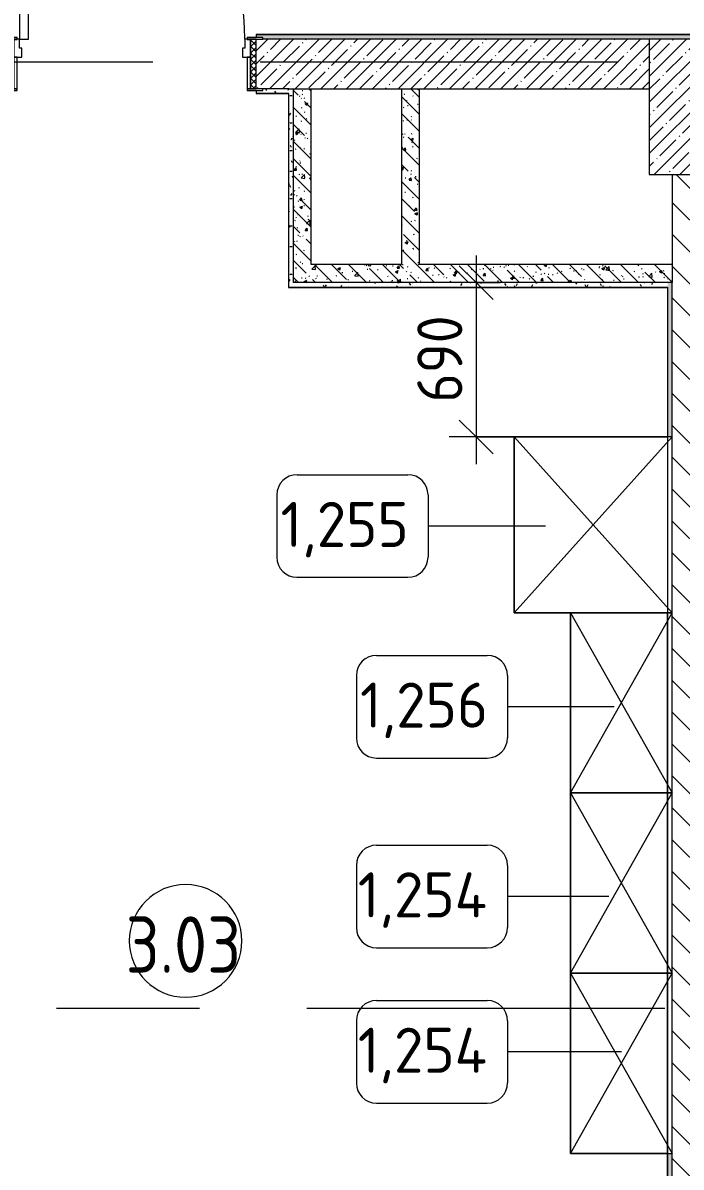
# Model space of a CAD drawing. Header units: millimetres. Extents: x 957 to 217451, y -8553 to 29000.
# Drawn here: x 55923 to 58844, y 2895 to 7973 of the extents above; entities that cross this region are included whole.
import ezdxf

# ---------------------------------------------------------------- set-up
doc = ezdxf.new("R2010")
doc.units = ezdxf.units.MM
doc.linetypes.add('Осевая', pattern=[3175, 635, -476.25, 1587.5, -476.25])
for name, color, linetype, lineweight in [('A-ANNO-DIMS', 7, 'Continuous', 9), ('A-ANNO-DIMS-100', 7, 'Continuous', 9), ('A-AREA-IDEN', 7, 'Continuous', 9), ('A-DOOR', 7, 'Continuous', 9), ('A-DOOR-FRAM-2', 7, 'Continuous', 9), ('A-WALL', 7, 'Continuous', 9), ('I-FURN-IDEN', 7, 'Continuous', 9), ('I-WALL', 7, 'Continuous', 9), ('S-COLS', 7, 'Continuous', 9), ('Оси-2', 7, 'Осевая', 9)]:
    doc.layers.add(name, color=color, linetype=linetype, lineweight=lineweight)
for name, color, linetype, lineweight, true_color in [('A-DOOR-1', 7, 'Continuous', 9, 0xc0c0c0), ('A-DOOR-FRAM-1', 7, 'Continuous', 9, 0xc0c0c0), ('A-WALL-1', 9, 'Continuous', 9, 0x808080), ('A-WALL-FNSH-1', 9, 'Continuous', 9, 0x808080), ('I-FURN-1', 9, 'Continuous', 9, 0x808080)]:
    doc.layers.add(name, color=color, linetype=linetype, lineweight=lineweight, true_color=true_color)
doc.styles.add('GOST Common_3', font='GOST_Common.ttf', dxfattribs={"width": 0.9, "height": 250})
doc.styles.add('GOST Common_4', font='GOST_Common.ttf', dxfattribs={"height": 200})
doc.styles.add('ISOCPEUR_3', font='isocpeur.ttf', dxfattribs={"width": 0.9, "height": 200})
doc.dimstyles.new('ISO-2_0_0_9К_Средний_округл2', dxfattribs={"dimscale": 304.8, "dimtxt": 199.196235, "dimasz": 0.492126, "dimexe": 0.393701, "dimexo": 0, "dimgap": 0, "dimtad": 1, "dimdec": 0, "dimrnd": 10, "dimzin": 0, "dimdsep": 46, "dimtxsty": 'ISOCPEUR_3', "dimblk1": 'OBLIQUE', "dimblk2": 'OBLIQUE', "dimsah": 1, "dimcen": 0.09, "dimdle": 0.393701, "dimazin": 0, "dimtfac": 1, "dimtdec": 4, "dimtix": 1, "dimtmove": 0, "dimatfit": 3, "dimfxl": 1, "dimtvp": 1, "dimtolj": 1, "dimtzin": 0, "dimarcsym": 2})
pattern_1 = [(135, (29493.17, 0), (-75.43415, -75.43415), [106.68, -17.78, 3.556, -17.78]), (135, (29493.17, 75.39), (-75.43415, -75.43415), []), (50, (29493.17, 0), (127.5292, -11.15758), [13.335, -146.685]), (355, (29493.17, 0), (-24.66966, 133.74), [10.668, -117.348]), (100.451, (29503.8, -0.93), (102.85973, 122.5818), [11.333, -124.663]), (46.184, (29493.17, 35.56), (189.75516, -29.4304), [20.002, -220.027]), (96.636, (29508.99, 33.1), (166.1822, 173.1996), [17, -186.995]), (351.184, (29493.17, 35.56), (166.1839, 173.1976), [16.002, -176.022]), (21, (29510.95, 26.67), (106.13027, -71.58603), [13.335, -146.685]), (326, (29510.95, 26.67), (43.2619, 128.93175), [10.668, -117.348]), (71.451, (29519.8, 20.7), (149.392, 57.34505), [11.333, -124.663]), (37.5, (29493.174, 0), (2.16223, 59.18836), [3.353, -112.573, 3.353, -115.773, -117.792]), (37.5, (29493.174, 0), (2.16223, 59.18836), [-235.052, 3.353, -114.44]), (7.5, (29493.174, 0), (46.77386, 70.12615), [3.353, -64.567, 3.353, -109.906, -44.894]), (7.5, (29493.174, 0), (46.77386, 70.12615), [-181.178, 3.353, -41.542]), (327.5, (29453.525, 0), (94.91367, -4.01009), [3.353, -41.097, 3.353, -135.331, -184.023]), (327.5, (29453.525, 0), (94.91367, -4.01009), [-183.134, 3.353, -180.67]), (317.5, (29435.745, 0), (103.69057, 17.79882), [3.353, -54.432, 3.353, -88.748, -130.683]), (317.5, (29435.745, 0), (103.69057, 17.79882), [-149.885, 3.353, -127.33])]
pattern_2 = [(0, (29493.174, 0), (121.92, 30.48), [10.058, -81.382, 10.058, -81.382, -487.68]), (0, (29493.174, 0), (121.92, 30.48), [-182.88, 10.058, -172.822, 10.058, -81.382, -213.36]), (0, (29493.174, 0), (121.92, 30.48), [-457.2, 10.058, -50.902, 10.058, -142.342]), (120, (29538.894, 15.24), (-87.356454, 90.345817), [10.058, -81.382, 10.058, -81.382, -487.68]), (120, (29538.894, 15.24), (-87.356454, 90.345817), [-182.88, 10.058, -172.822, 10.058, -81.382, -213.36]), (120, (29538.894, 15.24), (-87.356454, 90.345817), [-457.2, 10.058, -50.902, 10.058, -142.342]), (240, (29554.134, 76.2), (-34.563546, -120.825817), [10.058, -81.382, 10.058, -81.382, -487.68]), (240, (29554.134, 76.2), (-34.563546, -120.825817), [-182.88, 10.058, -172.822, 10.058, -81.382, -213.36]), (240, (29554.134, 76.2), (-34.563546, -120.825817), [-457.2, 10.058, -50.902, 10.058, -142.342])]

# ---------------------------------------------------------------- blocks, each defined once
blk = doc.blocks.new('BSC_Колонна _Прямоугольная - 600х600-23286269-План расстановки мебели и оборудования 3 этажа в осях 1-12')
at = {"layer": 'S-COLS'}
h = blk.add_hatch(dxfattribs=at)
h.set_pattern_fill('FP_1', color=256, style=0, pattern_type=2)
h.set_pattern_definition([(45, (-29509.74, -7600), (-57.02463, 57.02463), []), (45, (-29452.72, -7600), (-57.02463, 57.02463), [100.806, -20.161, 3.353, -16.808])])
h.paths.add_polyline_path([(300, -300), (300, 300), (-300, 300), (-300, -300), (1, -300)])
for p, q in [((300, 300), (-300, 300)), ((-300, 300), (-300, -300)), ((300, -300), (300, 300)), ((-300, -300), (300, -300))]:
    blk.add_line(p, q, dxfattribs=at)
blk = doc.blocks.new('Шкаф параметрический - 1_255-25532290-План расстановки мебели и оборудования 3 этажа в осях 1-12')
at = {"layer": 'I-FURN-1'}
for p, q in [((0, 0), (700, 780)), ((0, 780), (700, 0)), ((700, 780), (0, 780)), ((0, 780), (0, 0)), ((0, 0), (0, 780)), ((0, 780), (680, 780)), ((700, 0), (700, 780)), ((0, 0), (700, 0)), ((249.7, 0), (0, 0)), ((680, 0), (249.7, 0))]:
    blk.add_line(p, q, dxfattribs=at)
blk = doc.blocks.new('Шкаф параметрический - 1_256-26177586-План расстановки мебели и оборудования 3 этажа в осях 1-12')
at = {"layer": 'I-FURN-1'}
for p, q in [((0, 0), (450.1, 800.2)), ((0, 800.2), (450.1, 0)), ((450.1, 800.2), (0, 800.2)), ((0, 800.2), (0, 0)), ((0, 800.2), (430.3, 800.2)), ((0, 0), (0, 800)), ((450.1, 0), (450.1, 800.2)), ((0, 0), (450.1, 0)), ((430.3, 0), (0, 0))]:
    blk.add_line(p, q, dxfattribs=at)
blk = doc.blocks.new('Шкаф параметрический - 1_254-26177771-План расстановки мебели и оборудования 3 этажа в осях 1-12')
at = {"layer": 'I-FURN-1'}
for p, q in [((0, 0), (450.1, 800.2)), ((0, 800.2), (450.1, 0)), ((450.1, 800.2), (0, 800.2)), ((0, 800.2), (0, 0)), ((0, 0), (0, 800.2)), ((0, 800.2), (430.3, 800.2)), ((450.1, 0), (450.1, 800.2)), ((0, 0), (450.1, 0)), ((430.3, 0), (0, 0))]:
    blk.add_line(p, q, dxfattribs=at)
blk = doc.blocks.new('110_Дверь_СКБ_1Ст_Внутренняя1 - Д-4_п__1100x2100h_административные помещения-32218723-План расстановки мебели и оборудования 3 этажа в осях 1-12')
at = {"layer": 'A-DOOR'}
h = blk.add_hatch(dxfattribs=at)
h.set_pattern_fill('FP_37', color=256, style=0, pattern_type=2)
h.set_pattern_definition([(135, (1751.41, 174.685), (-14.14214, -14.14214), []), (225, (1751.41, 174.685), (14.14214, -14.14214), [])])
h.paths.add_polyline_path([(562.5, -110), (562.5, 110), (537.5, 110), (537.5, -110)])
at = {"layer": 'A-DOOR-FRAM-2'}
h = blk.add_hatch(dxfattribs=at)
h.set_pattern_fill('FP_38', color=256, style=0, pattern_type=2)
h.set_pattern_definition([(45, (-371.384, 174.685), (-14.1421, 14.1421), []), (135, (-371.384, 174.685), (-14.1421, -14.1421), [])])
h.paths.add_polyline_path([(-512.5, -110), (-512.5, 110), (-537.5, 110), (-537.5, -110)])
at = {"layer": 'A-DOOR-1'}
for p, q in [((-487.5, 1110), (-487.5, 110)), ((-447.5, 1110), (-487.5, 1110)), ((-447.5, 110), (-447.5, 1110)), ((-487.5, 110), (-447.5, 110))]:
    blk.add_line(p, q, dxfattribs=at)
blk.add_arc((-487.5, 110), 1000, 360, 90, dxfattribs=at)
at = {"layer": 'A-DOOR-FRAM-1'}
for p, q in [((-497.5, 118), (-567.5, 118)), ((-567.5, 118), (-567.5, 110)), ((-567.5, 110), (-497.5, 110)), ((-512.5, 110), (-537.5, 110)), ((-537.5, 110), (-537.5, -110)), ((-487.5, 110), (-512.5, 110)), ((-512.5, 110), (-512.5, 30)), ((-512.5, -110), (-512.5, 110)), ((-497.5, 110), (-512.5, 110)), ((-512.5, 110), (-512.5, 109)), ((-512.5, 109), (-497.5, 109)), ((-497.5, 110), (-497.5, 118)), ((-497.5, 109), (-497.5, 110)), ((-487.5, 70), (-487.5, 110)), ((512.5, 110), (512.5, 70)), ((537.5, 110), (512.5, 110)), ((592.5, 118), (522.5, 118)), ((522.5, 118), (522.5, 110)), ((537.5, 110), (522.5, 110)), ((522.5, 110), (522.5, 109)), ((522.5, 110), (592.5, 110)), ((522.5, 109), (537.5, 109)), ((537.5, 30), (537.5, 110)), ((562.5, 110), (537.5, 110)), ((537.5, 110), (537.5, -110)), ((537.5, 109), (537.5, 110)), ((562.5, -110), (562.5, 110)), ((592.5, 110), (592.5, 118)), ((-477.5, 70), (-487.5, 70)), ((-477.5, 30), (-477.5, 70)), ((512.5, 70), (502.5, 70)), ((502.5, 70), (502.5, 30)), ((-512.5, 30), (-477.5, 30)), ((-497.5, 30), (-512.5, 30)), ((-512.5, 30), (-512.5, -110)), ((-497.5, -110), (-497.5, 30)), ((502.5, 30), (537.5, 30)), ((537.5, 30), (522.5, 30)), ((522.5, 30), (522.5, -110)), ((537.5, -110), (537.5, 30)), ((-497.5, -110), (-567.5, -110)), ((-567.5, -110), (-567.5, -118)), ((-567.5, -118), (-497.5, -118)), ((-537.5, -110), (-512.5, -110)), ((-512.5, -110), (-497.5, -110)), ((-497.5, -118), (-497.5, -110)), ((522.5, -110), (537.5, -110)), ((592.5, -110), (522.5, -110)), ((522.5, -110), (522.5, -118)), ((522.5, -118), (592.5, -118)), ((537.5, -110), (562.5, -110)), ((592.5, -118), (592.5, -110))]:
    blk.add_line(p, q, dxfattribs=at)
blk = doc.blocks.new('Марка_Помещения - Номер-25198446-План расстановки мебели и оборудования 3 этажа в осях 1-12')
at = {"layer": 'A-AREA-IDEN'}
for start, end in [(360, 180), (180, 360)]:
    blk.add_arc((0, 0), 2.5, start, end, dxfattribs=at)
blk = doc.blocks.new('DIMBLOCK45-План расстановки мебели и оборудования 3 этажа в осях 1-12')
at = {"layer": 'A-ANNO-DIMS-100'}
for p, q in [((57934.7, 6940), (57934.7, 6015)), ((58040.8, 6820), (57814.7, 6820)), ((57934.7, 6820), (58040.8, 6820)), ((58103.9, 6135), (57814.7, 6135)), ((57934.7, 6135), (58103.9, 6135))]:
    blk.add_line(p, q, dxfattribs=at)
at = {"layer": 'A-ANNO-DIMS-100', "lineweight": 20}
for p, q in [((57934.7, 6820), (57859.7, 6895)), ((57934.7, 6820), (58009.7, 6745)), ((57934.7, 6135), (57859.7, 6210)), ((57934.7, 6135), (58009.7, 6060))]:
    blk.add_line(p, q, dxfattribs=at)
at = {"layer": 'A-ANNO-DIMS-100', "color": 0, "insert": (57673.4, 6287.9), "char_height": 200, "width": 455.087, "attachment_point": 1, "rotation": 90, "line_spacing_factor": 1.149209, "style": 'ISOCPEUR_3'}
blk.add_mtext('690', dxfattribs=at)
blk = doc.blocks.new('_Oblique')
at = {"color": 0, "linetype": 'ByBlock', "lineweight": -2}
blk.add_line((-0.5, -0.5), (0.5, 0.5), dxfattribs=at)
blk = doc.blocks.new('Марка_Мебель - В прямоуг_Balcon_Марка-25523697-План расстановки мебели и оборудования 3 этажа в осях 1-12')
at = {"layer": 'I-FURN-IDEN'}
for p, q in [((-2.455, 2.278), (2.455, 2.278)), ((-3.355, 1.378), (-3.355, -1.384)), ((3.355, 1.378), (3.355, -1.378)), ((-2.461, -2.278), (2.455, -2.278))]:
    blk.add_line(p, q, dxfattribs=at)
for centre, radius, start, end in [((-2.455, 1.378), 0.9, 90, 180), ((2.455, 1.378), 0.9, 0, 90), ((-2.461, -1.384), 0.893, 180, 270), ((2.455, -1.378), 0.9, 270, 0)]:
    blk.add_arc(centre, radius, start, end, dxfattribs=at)

msp = doc.modelspace()

# ---------------------------------------------------------------- hatches: boundary and pattern name
at = {"layer": 'I-WALL'}
h = msp.add_hatch(dxfattribs=at)
h.set_pattern_fill('FP_34', color=256, style=0, pattern_type=2)
h.set_pattern_definition(pattern_2)
h.paths.add_polyline_path([(59302.9, 7900), (60003.2, 7900), (60003.2, 7920), (56958.2, 7920), (56958.2, 7908), (56988.2, 7908), (56988.2, 7900), (59153.2, 7900)])
h.paths.add_polyline_path([(67780.8, 7900), (67780.8, 7920), (62503.2, 7920), (62503.2, 7900), (67763.2, 7900)])
h.paths.add_polyline_path([(55675.7, 7900), (55828.2, 7900), (55828.2, 7908), (55858.2, 7908), (55858.2, 7920), (53544.2, 7920), (53544.2, 7900), (55653.2, 7900)])
h.paths.add_polyline_path([(52003.2, 7900), (52104.2, 7900), (52104.2, 7920), (44502.5, 7920), (44502.5, 7900), (51403.2, 7900)])
h.paths.add_polyline_path([(40991.8, 7900), (43062.5, 7900), (43062.5, 7920), (36023.2, 7920), (36023.2, 7900), (40953.2, 7900)])
h.paths.add_polyline_path([(33251.4, 7900), (33523.2, 7900), (33523.2, 7920), (32778.2, 7920), (32778.2, 7908), (32833.2, 7908), (32833.2, 7900), (33243.2, 7900)])
h.paths.add_polyline_path([(31323.2, 7900), (31323.2, 7908), (31378.2, 7908), (31378.2, 7920), (30743.2, 7920), (30743.2, 7900)])
h = msp.add_hatch(dxfattribs=at)
h.set_pattern_fill('FP_10', color=256, style=0, pattern_type=2)
h.set_pattern_definition([(45, (29493.17, 0), (-57.02463, 57.02463), []), (45, (29550.2, 0), (-57.02463, 57.02463), [100.806, -20.161, 3.353, -16.808])])
h.paths.add_polyline_path([(57102.9, 7680), (58702.9, 7680), (58702.9, 7900), (56958.2, 7900), (56958.2, 7680), (56988.2, 7680)])
h.paths.add_polyline_path([(55828.2, 7680), (55858.2, 7680), (55858.2, 7900), (55653.2, 7900), (55653.2, 7680), (55673.2, 7680)])
h = msp.add_hatch(dxfattribs=at)
h.set_pattern_fill('FP_34', color=256, style=0, pattern_type=2)
h.set_pattern_definition(pattern_2)
h.paths.add_polyline_path([(57101.9, 7660), (57102.9, 7660), (57102.4, 7680), (56988.2, 7680), (56988.2, 7672), (56958.2, 7672), (56958.2, 7660), (56988.2, 7660)])
h.paths.add_polyline_path([(55828.2, 7660), (55858.2, 7660), (55858.2, 7672), (55828.2, 7672), (55828.2, 7680), (55673.2, 7680), (55674.2, 7660)])
h = msp.add_hatch(dxfattribs=at)
h.set_pattern_fill('FP_34', color=256, style=0, pattern_type=2)
h.set_pattern_definition(pattern_2)
h.paths.add_polyline_path([(57122.9, 6820), (57122.9, 7680), (57102.9, 7680), (57102.9, 6820)])
h = msp.add_hatch(dxfattribs=at)
h.set_pattern_fill('FP_17', color=256, style=0, pattern_type=2)
h.set_pattern_definition(pattern_1)
h.paths.add_polyline_path([(57122.9, 6820), (57202.9, 6820), (57202.9, 7680), (57122.9, 7680)])
h = msp.add_hatch(dxfattribs=at)
h.set_pattern_fill('FP_17', color=256, style=0, pattern_type=2)
h.set_pattern_definition(pattern_1)
h.paths.add_polyline_path([(57602.9, 6900), (57682.9, 6900), (57682.9, 7680), (57602.9, 7680), (57602.9, 7300)])
h = msp.add_hatch(dxfattribs=at)
h.set_pattern_fill('FP_8', color=256, style=0, pattern_type=2)
h.set_pattern_definition([(135, (29493.17, 0), (-70.71068, -70.71068), [])])
h.paths.add_polyline_path([(58803.9, 500), (59003.9, 500), (59003.9, 7300), (58803.9, 7300), (58803.9, 520)])
h = msp.add_hatch(dxfattribs=at)
h.set_pattern_fill('FP_17', color=256, style=0, pattern_type=2)
h.set_pattern_definition(pattern_1)
h.paths.add_polyline_path([(58783.9, 6820), (58803.9, 6820), (58803.9, 6900), (57202.9, 6900), (57202.9, 6820), (58702.9, 6820)])
h = msp.add_hatch(dxfattribs=at)
h.set_pattern_fill('FP_34', color=256, style=0, pattern_type=2)
h.set_pattern_definition(pattern_2)
h.paths.add_polyline_path([(58782.9, 6800), (58783.9, 6800), (58782.9, 6820), (57102.9, 6820), (57102.9, 6800), (57682.9, 6800)])
h = msp.add_hatch(dxfattribs=at)
h.set_pattern_fill('FP_34', color=256, style=0, pattern_type=2)
h.set_pattern_definition(pattern_2)
h.paths.add_polyline_path([(58803.9, 520), (58803.7, 2954.6), (58783.9, 2954.6), (58783.9, 520)])
h.paths.add_polyline_path([(58783.9, 6135), (58803.9, 6135), (58803.9, 6820), (58783.9, 6820), (58783.9, 6484.6)])

# ---------------------------------------------------------------- linework, layer by layer
at = {"layer": 'A-WALL'}
for p, q in [((57102.9, 7680), (56988.2, 7680)), ((57102.9, 7660), (56958.2, 7660)), ((57102.9, 6820), (57102.9, 7660)), ((58803.9, 6820), (57122.9, 6820)), ((58803.9, 500), (58803.9, 6820)), ((57102.9, 6800), (58783.9, 6800)), ((58783.9, 6800), (58783.9, 5355.2)), ((58783.9, 520), (58783.9, 5355))]:
    msp.add_line(p, q, dxfattribs=at)
at = {"layer": 'A-WALL-1'}
for p, q in [((60003.2, 7920), (56958.2, 7920)), ((56958.2, 7920), (56958.2, 7908)), ((58702.9, 7900), (56988.2, 7900)), ((56958.2, 7672), (56958.2, 7660)), ((57102.9, 7680), (58702.9, 7680)), ((57122.9, 7680), (57122.9, 6820)), ((57202.9, 6900), (57202.9, 7680)), ((57602.9, 7680), (57602.9, 6900)), ((57682.9, 6900), (57682.9, 7680)), ((58803.9, 7300), (58803.9, 6820)), ((57602.9, 6900), (57202.9, 6900)), ((58803.9, 6900), (57682.9, 6900))]:
    msp.add_line(p, q, dxfattribs=at)
at = {"layer": 'A-WALL-FNSH-1'}
for p, q in [((60003.2, 7921), (56958.2, 7921)), ((56958.2, 7921), (56958.2, 7920)), ((56958.2, 7660), (56958.2, 7659)), ((56958.2, 7659), (57101.9, 7659)), ((57101.9, 7659), (57101.9, 6799)), ((57102.9, 6800), (57102.9, 6820)), ((57101.9, 6799), (58782.9, 6799)), ((58782.9, 6799), (58782.9, 5355.2)), ((58782.9, 5355), (58782.9, 521))]:
    msp.add_line(p, q, dxfattribs=at)
at = {"layer": 'I-FURN-IDEN'}
for p, q in [((58242.4, 5739.9), (57721.2, 5739.9)), ((58547.1, 4937.9), (58074, 4937.9)), ((58523.1, 4095.9), (58074, 4095.9)), ((58579.2, 3406.3), (58074, 3406.3))]:
    msp.add_line(p, q, dxfattribs=at)
at = {"layer": 'Оси-2'}
for p, q in [((27290.7, 7800), (65753.2, 7800)), ((27497.7, 3600), (65753.2, 3600))]:
    msp.add_line(p, q, dxfattribs=at)

# ---------------------------------------------------------------- block references
at = {"layer": 'A-AREA-IDEN', "xscale": 99.99999999999993, "yscale": 99.99999999999993, "zscale": 99.99999999999993}
msp.add_blockref('Марка_Помещения - Номер-25198446-План расстановки мебели и оборудования 3 этажа в осях 1-12', (56645.3, 3898.7), dxfattribs=at)
at = {"layer": 'A-DOOR-1'}
msp.add_blockref('110_Дверь_СКБ_1Ст_Внутренняя1 - Д-4_п__1100x2100h_административные помещения-32218723-План расстановки мебели и оборудования 3 этажа в осях 1-12', (56395.7, 7790), dxfattribs=at)
at = {"layer": 'I-FURN-1'}
for name, p in [('Шкаф параметрический - 1_255-25532290-План расстановки мебели и оборудования 3 этажа в осях 1-12', (58103.9, 5355)), ('Шкаф параметрический - 1_256-26177586-План расстановки мебели и оборудования 3 этажа в осях 1-12', (58353.6, 4555)), ('Шкаф параметрический - 1_254-26177771-План расстановки мебели и оборудования 3 этажа в осях 1-12', (58353.6, 3754.8)), ('Шкаф параметрический - 1_254-26177771-План расстановки мебели и оборудования 3 этажа в осях 1-12', (58353.6, 2954.6))]:
    msp.add_blockref(name, p, dxfattribs=at)
at = {"layer": 'I-FURN-IDEN', "xscale": 99.99999999999993, "yscale": 99.99999999999993, "zscale": 99.99999999999993}
for p in [(57385.7, 5739.9), (57738.5, 4937.9), (57738.5, 4095.9), (57738.5, 3406.3)]:
    msp.add_blockref('Марка_Мебель - В прямоуг_Balcon_Марка-25523697-План расстановки мебели и оборудования 3 этажа в осях 1-12', p, dxfattribs=at)
at = {"layer": 'S-COLS'}
msp.add_blockref('BSC_Колонна _Прямоугольная - 600х600-23286269-План расстановки мебели и оборудования 3 этажа в осях 1-12', (59002.9, 7600), dxfattribs=at)

# ---------------------------------------------------------------- texts
at = {"layer": 'A-AREA-IDEN', "insert": (56379.5, 4007.3), "char_height": 250, "width": 663.797, "attachment_point": 1, "style": 'GOST Common_3'}
msp.add_mtext('3.03', dxfattribs=at)
at = {"layer": 'I-FURN-IDEN', "char_height": 200, "attachment_point": 1, "style": 'GOST Common_4'}
for s, insert, width in [('1,255', (57066.7, 5846.9), 737.552), ('1,256', (57419.5, 5045), 737.552), ('1,254', (57409.5, 4203), 761.603), ('1,254', (57409.5, 3513.3), 761.603)]:
    msp.add_mtext(s, dxfattribs=dict(at, insert=insert, width=width))

# ---------------------------------------------------------------- dimensions: what is measured, and where the dimension line sits
at = {"layer": 'A-ANNO-DIMS'}
dim = msp.add_linear_dim(base=(57934.7, 6135), p1=(58040.8, 6820), p2=(58103.9, 6135), angle=90, dimstyle='ISO-2_0_0_9К_Средний_округл2', override={"dimpost": '<>', "dimfxl": 687.898464}, dxfattribs=at)
dim.commit()
dim.dimension.update_dxf_attribs({"geometry": 'DIMBLOCK45-План расстановки мебели и оборудования 3 этажа в осях 1-12', "text_midpoint": (57834.7, 6477.5)})

doc.saveas('drawing.dxf')
